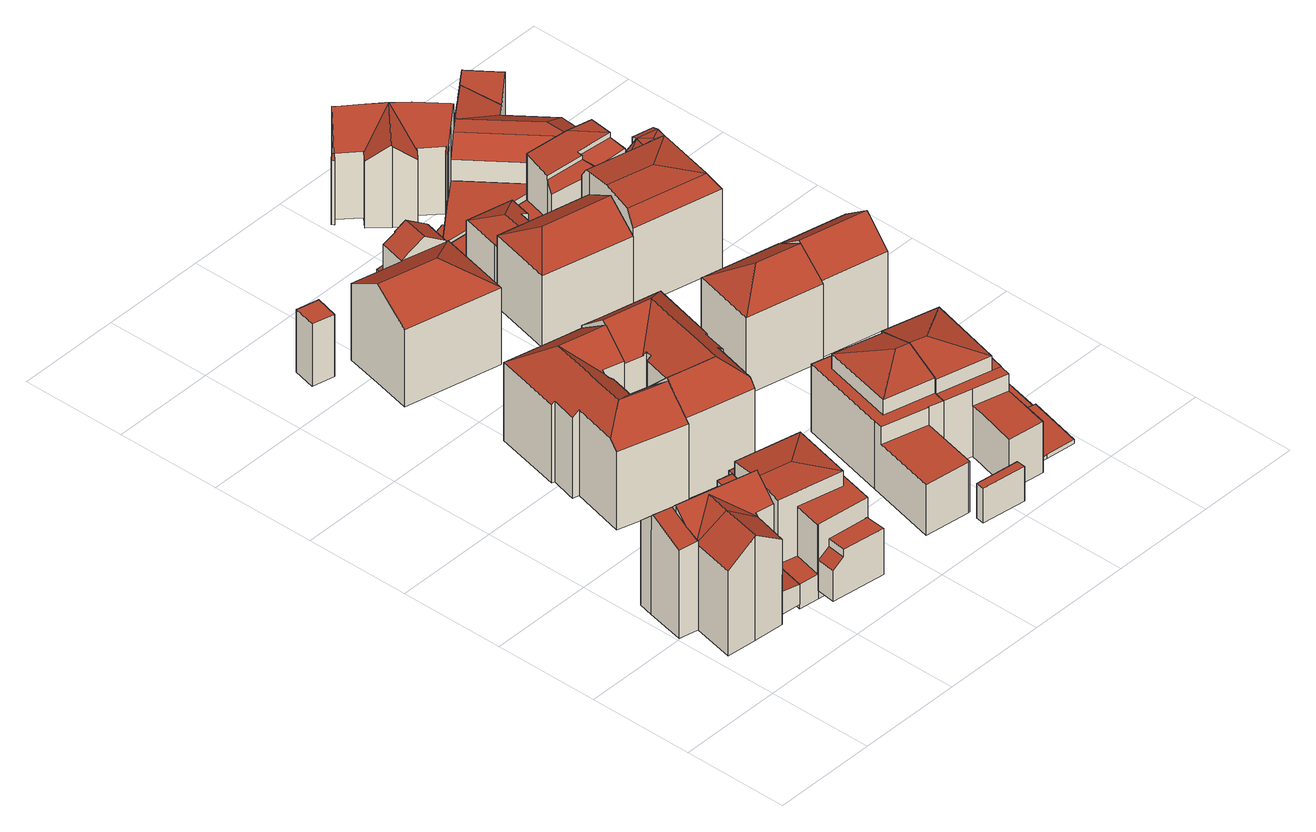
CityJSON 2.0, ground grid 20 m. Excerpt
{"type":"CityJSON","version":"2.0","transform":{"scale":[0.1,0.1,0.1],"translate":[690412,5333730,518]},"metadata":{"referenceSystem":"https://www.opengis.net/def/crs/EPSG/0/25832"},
"CityObjects":{
"building1":{"type":"Building","attributes":{"Gemeindeschluessel":"09162000","HoeheDach":"540.300","HoeheGrund":"518.924","Methode":"2000","NiedrigsteTraufeDesGebaeudes":"532.388","Geometrietyp2DReferenz":"3000","function":"31001_1000","roofType":"3100","measuredHeight":21.38,"storeysAboveGround":4},"geometry":[{"type":"MultiSurface","lod":"2","boundaries":[[[0,1,2,3]],[[4,5,6,7]],[[8,9,3,10,11,12,13]],[[14,15,7,6,16,17,18,19,20,21,22,23,24,25]],[[4,26,27,28,29,10,2,1,5]],[[14,25,30,31,32,33]],[[34,0,3,9]],[[35,32,31,36,37,38]],[[25,24,39,40,41,30]],[[31,30,41,36]],[[16,6,5,1,0,34]],[[17,16,34,9,8]],[[3,2,10]],[[17,8,13,18]],[[18,13,12,19]],[[20,19,12,11,42,43]],[[29,44,10]],[[10,44,42,11]],[[21,20,43,45,46]],[[47,28,48]],[[42,44,29,47,48,45,43]],[[21,46,49,22]],[[23,22,49,50,51]],[[24,23,51,35,38,39]],[[15,26,4,7]],[[15,14,33,27,26]],[[48,50,49,46,45]],[[27,33,32,35,51,50,48,28]],[[29,28,47]],[[37,36,41,40]],[[37,40,39,38]]],"semantics":{"surfaces":[{"type":"RoofSurface"},{"type":"WallSurface"},{"type":"GroundSurface"}],"values":[0,1,0,2,0,1,0,1,1,0,1,1,0,1,1,1,1,1,1,1,0,1,1,1,1,1,0,0,1,1,0]}}]},
"building2":{"type":"Building","attributes":{"Gemeindeschluessel":"09162000","HoeheDach":"525.639","HoeheGrund":"520.936","Methode":"1000","NiedrigsteTraufeDesGebaeudes":"524.961","Geometrietyp2DReferenz":"3000","function":"31001_2000","roofType":"2100","measuredHeight":4.7},"geometry":[{"type":"MultiSurface","lod":"2","boundaries":[[[52,53,54,55]],[[56,57,55,54,58,59]],[[60,61,59,58,54,53]],[[62,63,61,60,53,52]],[[57,62,52,55]],[[57,56,59,61,63,62]]],"semantics":{"surfaces":[{"type":"WallSurface"},{"type":"GroundSurface"},{"type":"RoofSurface"}],"values":[0,1,0,2,0,0]}}]},
"building3":{"type":"Building","attributes":{"Gemeindeschluessel":"09162000","HoeheDach":"531.000","HoeheGrund":"521.691","Methode":"2000","NiedrigsteTraufeDesGebaeudes":"527.905","Geometrietyp2DReferenz":"3000","function":"31001_2000","roofType":"1000","measuredHeight":9.31},"geometry":[{"type":"MultiSurface","lod":"2","boundaries":[[[64,65,66,67,68]],[[69,70,71,72,73,74]],[[74,75,76,69]],[[72,68,67,73]],[[69,76,77,65,64,70]],[[64,68,72,71,70]],[[73,67,66,78,75,74]],[[78,66,65,77]],[[78,77,76,75]]],"semantics":{"surfaces":[{"type":"RoofSurface"},{"type":"GroundSurface"},{"type":"WallSurface"}],"values":[0,1,2,2,2,2,2,2,0]}}]},
"building4":{"type":"Building","attributes":{"Gemeindeschluessel":"09162000","HoeheDach":"525.547","HoeheGrund":"519.861","Methode":"1000","NiedrigsteTraufeDesGebaeudes":"524.796","Geometrietyp2DReferenz":"3000","function":"31001_2000","roofType":"1000","measuredHeight":5.69},"geometry":[{"type":"MultiSurface","lod":"2","boundaries":[[[79,80,81,82,83,84]],[[85,86,87,88,82,81]],[[89,90,87,86,91,92]],[[93,92,91,86,85,81,80,79]],[[90,89,94,84,83,82,88,87]],[[89,92,93,94]],[[94,93,79,84]]],"semantics":{"surfaces":[{"type":"WallSurface"},{"type":"RoofSurface"},{"type":"GroundSurface"}],"values":[0,0,0,1,2,0,0]}}]},
"building5":{"type":"Building","attributes":{"Gemeindeschluessel":"09162000","HoeheDach":"538.820","HoeheGrund":"520.033","Methode":"2000","NiedrigsteTraufeDesGebaeudes":"525.040","Geometrietyp2DReferenz":"3000","function":"31001_2000","roofType":"3200","measuredHeight":18.79},"geometry":[{"type":"MultiSurface","lod":"2","boundaries":[[[95,96,97,98]],[[99,100,101,62]],[[102,103,30,95,98,104,105,106,107,108]],[[109,110,111,112,113,114,115]],[[102,115,114,113,103]],[[108,109,115,102]],[[116,97,96,117]],[[111,110,107,106,99,62]],[[118,97,116]],[[99,106,105,100]],[[118,116,117,119]],[[112,30,103,113]],[[107,110,109,108]],[[98,97,118,104]],[[111,62,101,119,117,96,95,30,112]],[[118,119,101,100,105,104]]],"semantics":{"surfaces":[{"type":"WallSurface"},{"type":"RoofSurface"},{"type":"GroundSurface"}],"values":[0,1,1,2,0,0,1,0,1,0,1,0,0,0,0,0]}}]},
"building6":{"type":"Building","attributes":{"Gemeindeschluessel":"09162000","HoeheDach":"524.200","HoeheGrund":"520.200","Methode":"2000","NiedrigsteTraufeDesGebaeudes":"524.200","Geometrietyp2DReferenz":"3000","function":"51009_1610","roofType":"1000","measuredHeight":4},"geometry":[{"type":"MultiSurface","lod":"2","boundaries":[[[120,121,122,123]],[[124,120,123,125]],[[125,126,127,124]],[[127,121,120,124]],[[126,122,121,127]],[[125,123,122,126]]],"semantics":{"surfaces":[{"type":"RoofSurface"},{"type":"WallSurface"},{"type":"GroundSurface"}],"values":[0,1,2,1,1,1]}}]},
"building7":{"type":"Building","attributes":{"Gemeindeschluessel":"09162000","HoeheDach":"542.201","HoeheGrund":"521.370","Methode":"2000","NiedrigsteTraufeDesGebaeudes":"537.184","Geometrietyp2DReferenz":"3000","function":"31001_1000","roofType":"3100","measuredHeight":20.83,"storeysAboveGround":4},"geometry":[{"type":"MultiSurface","lod":"2","boundaries":[[[128,129,130,131,132,133]],[[134,135,136,137,138,139]],[[140,141,142,143,144,145]],[[146,147,148,149]],[[150,151,152,153]],[[154,155,156,157,158,159,160]],[[152,161,162,163,164,165,166,153]],[[167,168,130,129]],[[168,167,169,170,156,155]],[[171,172,145,173]],[[159,174,175,148,147,176,140,177,178,160]],[[160,178,177,140,145,172,163,162,161,152,151,179]],[[180,135,134,139,181,146,149,182,183,184,185,186,170,169,167,129,128,133,187,150,153,166,165,164,171,173,188,189]],[[157,156,170,186,185,158]],[[185,184,183,182,175,174,159,158]],[[164,163,172,171]],[[132,179,151,150,187,133]],[[146,181,139,138,176,147]],[[182,149,148,175]],[[131,130,168,155,154,160,179,132]],[[176,138,137,136,142,141,140]],[[136,135,180,189,143,142]],[[144,143,189,188,173,145]]],"semantics":{"surfaces":[{"type":"WallSurface"},{"type":"RoofSurface"},{"type":"GroundSurface"}],"values":[0,0,1,0,0,1,0,0,0,0,1,1,2,0,0,0,0,0,0,1,1,0,0]}}]},
"building8":{"type":"Building","attributes":{"Gemeindeschluessel":"09162000","HoeheDach":"533.970","HoeheGrund":"521.450","Methode":"2000","NiedrigsteTraufeDesGebaeudes":"533.970","Geometrietyp2DReferenz":"3000","function":"31001_2000","roofType":"1000","measuredHeight":12.52},"geometry":[{"type":"MultiSurface","lod":"2","boundaries":[[[190,191,192,193]],[[193,192,194,195]],[[194,192,191,196]],[[197,196,191,190]],[[195,194,196,197]],[[197,190,193,195]]],"semantics":{"surfaces":[{"type":"WallSurface"},{"type":"RoofSurface"},{"type":"GroundSurface"}],"values":[0,0,1,0,0,2]}}]},
"building9":{"type":"Building","attributes":{"Gemeindeschluessel":"09162000","HoeheDach":"542.820","HoeheGrund":"521.250","Methode":"2000","NiedrigsteTraufeDesGebaeudes":"537.655","Geometrietyp2DReferenz":"3000","function":"31001_9998","roofType":"3100","measuredHeight":21.57},"geometry":[{"type":"MultiSurface","lod":"2","boundaries":[[[198,199,200,201,202,203]],[[204,205,156,206,207,208]],[[209,210,211,212,213,214]],[[215,216,217,218,219,220,221,222]],[[223,224,225,226,200,199]],[[227,216,215,228,204,208]],[[228,215,222,229,230,205,204]],[[229,231,232,224,233,211,210,209,234,235]],[[236,235,237,238,206,156]],[[235,234,239,237]],[[240,241,242,243]],[[230,229,235,236,156,205]],[[244,245,212,211,233,246,198,203]],[[246,233,224,223,199,198]],[[247,248,220,219]],[[243,242,248,247]],[[226,225,249,250,201,200]],[[222,221,220,248,242,241,251,225,224,232,231,229]],[[239,234,209,214]],[[240,252,249,225,251,241]],[[252,240,243,247,219,218,217,216,227,208,207,206,238,237,239,214,213,212,245,244,203,202,201,250,249]]],"semantics":{"surfaces":[{"type":"WallSurface"},{"type":"RoofSurface"},{"type":"GroundSurface"}],"values":[0,0,0,0,1,0,1,1,0,0,0,1,0,1,0,0,0,1,0,0,2]}}]},
"building10":{"type":"Building","attributes":{"Gemeindeschluessel":"09162000","HoeheDach":"541.360","HoeheGrund":"521.310","Methode":"2000","NiedrigsteTraufeDesGebaeudes":"527.677","Geometrietyp2DReferenz":"3000","function":"31001_9998","roofType":"3200","measuredHeight":20.05},"geometry":[{"type":"MultiSurface","lod":"2","boundaries":[[[253,254,255,256,257,258,259,260,261,262,263,264,265,266,267,268]],[[261,269,270,262]],[[271,272,273,274,275,270,269,276]],[[277,278,279,280,267,266,265]],[[281,282,271,276,283]],[[270,275,284,264,263,262]],[[282,272,271]],[[285,286,278,277,284,275]],[[273,255,254,287,288]],[[286,289,290,291,279,278]],[[291,290,292,280,279]],[[264,284,277,265]],[[274,273,288,285,275]],[[288,287,289,286,285]],[[281,258,257,256,272,282]],[[267,280,292,268]],[[254,253,268,292,290,289,287]],[[258,281,283,259]],[[283,276,269,261,260,259]],[[255,273,272,256]]],"semantics":{"surfaces":[{"type":"GroundSurface"},{"type":"WallSurface"},{"type":"RoofSurface"}],"values":[0,1,2,1,2,1,2,2,1,1,2,1,1,2,1,1,1,1,1,1]}}]},
"building11":{"type":"Building","attributes":{"Gemeindeschluessel":"09162000","HoeheDach":"528.420","HoeheGrund":"521.350","Methode":"2000","NiedrigsteTraufeDesGebaeudes":"528.420","Geometrietyp2DReferenz":"3000","function":"31001_2000","roofType":"1000","measuredHeight":7.07},"geometry":[{"type":"MultiSurface","lod":"2","boundaries":[[[293,294,295,296]],[[297,295,294,298]],[[299,298,294,293]],[[296,295,297,300]],[[300,297,298,299]],[[299,293,296,300]]],"semantics":{"surfaces":[{"type":"WallSurface"},{"type":"RoofSurface"},{"type":"GroundSurface"}],"values":[0,1,0,0,0,2]}}]},
"building12":{"type":"Building","attributes":{"Gemeindeschluessel":"09162000","HoeheDach":"540.520","HoeheGrund":"521.312","Methode":"2000","NiedrigsteTraufeDesGebaeudes":"531.548","Geometrietyp2DReferenz":"3000","function":"31001_9998","roofType":"3200","measuredHeight":19.21,"storeysAboveGround":5},"geometry":[{"type":"MultiSurface","lod":"2","boundaries":[[[301,302,303,304]],[[305,306,307,308]],[[309,310,311,312,313,314,315,316,317]],[[312,304,303,313]],[[318,319,306,305,320]],[[318,320,321,322]],[[310,323,324,311]],[[309,317,325,326]],[[327,303,302]],[[306,319,328,329,330,307]],[[331,321,320,305,308,332]],[[329,326,325,330]],[[315,314,327,302]],[[301,316,315,302]],[[319,318,322,328]],[[331,332,324,323]],[[303,327,314,313]],[[307,330,325,317,316,301,304,312,311,324,332,308]],[[309,326,329,328,322,321,331,323,310]]],"semantics":{"surfaces":[{"type":"WallSurface"},{"type":"RoofSurface"},{"type":"GroundSurface"}],"values":[0,0,0,0,1,0,0,0,1,0,0,0,1,0,0,0,1,1,2]}}]},
"building13":{"type":"Building","attributes":{"Gemeindeschluessel":"09162000","HoeheDach":"540.450","HoeheGrund":"521.290","Methode":"2000","NiedrigsteTraufeDesGebaeudes":"531.560","Geometrietyp2DReferenz":"3000","function":"31001_9998","roofType":"3200","measuredHeight":19.16},"geometry":[{"type":"MultiSurface","lod":"2","boundaries":[[[333,334,335,336]],[[337,338,334,339,340]],[[341,342,337,340]],[[343,344,345,346]],[[339,334,333]],[[342,347,338,337]],[[340,339,348,349]],[[326,325,317,309]],[[345,344,350,341,340,349,317,325]],[[351,335,334,338]],[[310,352,353,354]],[[338,347,353,352,351]],[[355,356,357,354,353,347,342,341,350]],[[339,333,336,348]],[[343,358,359,360,355,350,344]],[[361,359,358,362,363,364]],[[363,365,346,345,366,367,364]],[[366,345,325,326]],[[317,349,348,336,335,351,352,310,368,369,370,309]],[[362,358,343,346,365,363]],[[357,356,355,360,359,361,364,367,366,326,309,370,369,368,310,354]]],"semantics":{"surfaces":[{"type":"RoofSurface"},{"type":"WallSurface"},{"type":"GroundSurface"}],"values":[0,1,0,1,0,1,1,1,0,1,1,0,1,0,1,1,1,1,1,0,2]}}]},
"building14":{"type":"Building","attributes":{"Gemeindeschluessel":"09162000","HoeheDach":"539.620","HoeheGrund":"521.184","Methode":"2000","NiedrigsteTraufeDesGebaeudes":"535.565","Geometrietyp2DReferenz":"3000","function":"31001_9998","roofType":"3200","measuredHeight":18.44,"storeysAboveGround":5},"geometry":[{"type":"MultiSurface","lod":"2","boundaries":[[[371,372,373,374]],[[375,376,377,378,379,380,381]],[[376,371,382,377]],[[378,377,382,383]],[[372,375,381,384,373]],[[378,383,385,379]],[[380,386,384,381]],[[371,376,375,372]],[[379,385,386,380]],[[374,373,384,386,385,383,382]],[[374,382,371]]],"semantics":{"surfaces":[{"type":"RoofSurface"},{"type":"GroundSurface"},{"type":"WallSurface"}],"values":[0,1,2,2,2,2,2,2,2,0,0]}}]},
"building15":{"type":"Building","attributes":{"Gemeindeschluessel":"09162000","HoeheDach":"535.158","HoeheGrund":"521.310","Methode":"1000","NiedrigsteTraufeDesGebaeudes":"532.961","Geometrietyp2DReferenz":"3000","function":"31001_9998","roofType":"3200","measuredHeight":13.85,"storeysAboveGround":4},"geometry":[{"type":"MultiSurface","lod":"2","boundaries":[[[387,388,389,390]],[[391,392,388,387]],[[393,394,395,396]],[[397,398,392,391]],[[398,399,393,396,389,388,392]],[[389,396,395,400,401,390]],[[402,394,403,404]],[[400,395,394,402]],[[404,405,406,407,408,397,391,387,390,401,400,402]],[[405,409,410,406]],[[406,410,411,407]],[[404,403,409,405]],[[408,407,411,399,398,397]],[[411,410,409,403,394,393,399]]],"semantics":{"surfaces":[{"type":"WallSurface"},{"type":"RoofSurface"},{"type":"GroundSurface"}],"values":[0,0,1,0,1,0,0,0,2,0,0,0,0,1]}}]},
"building16":{"type":"Building","attributes":{"Gemeindeschluessel":"09162000","HoeheDach":"541.001","HoeheGrund":"521.220","Methode":"1000","NiedrigsteTraufeDesGebaeudes":"536.805","Geometrietyp2DReferenz":"3000","function":"31001_9998","roofType":"3200","measuredHeight":19.78,"storeysAboveGround":5},"geometry":[{"type":"MultiSurface","lod":"2","boundaries":[[[412,413,414,415,416,417,418,419,420]],[[421,422,423]],[[420,424,425,412]],[[421,426,425,424,427,422]],[[428,414,413,412,425,426]],[[415,429,430,416]],[[419,427,424,420]],[[430,429,428,426,421,423]],[[414,428,429,415]],[[416,430,423,417]],[[423,422,427,419,418,417]]],"semantics":{"surfaces":[{"type":"GroundSurface"},{"type":"RoofSurface"},{"type":"WallSurface"}],"values":[0,1,2,1,2,2,2,1,2,2,2]}}]},
"building17":{"type":"Building","attributes":{"Gemeindeschluessel":"09162000","HoeheDach":"524.180","HoeheGrund":"521.417","Methode":"2000","NiedrigsteTraufeDesGebaeudes":"524.180","Geometrietyp2DReferenz":"3000","function":"31001_2000","roofType":"1000","measuredHeight":2.76},"geometry":[{"type":"MultiSurface","lod":"2","boundaries":[[[431,432,433,434]],[[435,436,437,431,434,438,439]],[[438,440,441,439]],[[435,442,443,436]],[[444,437,436,443]],[[434,433,440,438]],[[442,441,440,433,432,444,443]],[[439,441,442,435]],[[437,444,432,431]]],"semantics":{"surfaces":[{"type":"WallSurface"},{"type":"GroundSurface"},{"type":"RoofSurface"}],"values":[0,1,0,0,0,0,2,0,0]}}]},
"building18":{"type":"Building","attributes":{"Gemeindeschluessel":"09162000","HoeheDach":"524.540","HoeheGrund":"523.657","Methode":"2000","NiedrigsteTraufeDesGebaeudes":"523.836","Geometrietyp2DReferenz":"3000","function":"31001_2000","roofType":"1000","measuredHeight":0.883},"geometry":[{"type":"MultiSurface","lod":"2","boundaries":[[[445,446,447,448]],[[445,448,449,450,451,452]],[[448,447,453,454,455,456,457,449]],[[458,459,454,453]],[[455,454,459,460]],[[447,446,461,462,458,453]],[[461,452,451,462]],[[458,462,451,450,463,464,460,459]],[[457,456,464,463]],[[446,445,452,461]],[[463,450,449,457]],[[456,455,460,464]]],"semantics":{"surfaces":[{"type":"WallSurface"},{"type":"RoofSurface"},{"type":"GroundSurface"}],"values":[0,1,0,0,1,2,0,0,1,0,0,0]}}]},
"building19":{"type":"Building","attributes":{"Gemeindeschluessel":"09162000","HoeheDach":"524.620","HoeheGrund":"521.285","Methode":"2000","NiedrigsteTraufeDesGebaeudes":"523.891","Geometrietyp2DReferenz":"3000","function":"31001_2463","roofType":"1000","measuredHeight":3.33,"storeysAboveGround":1},"geometry":[{"type":"MultiSurface","lod":"2","boundaries":[[[465,402,466,467]],[[468,469,470,471]],[[472,473,474,475]],[[476,477,475,474]],[[476,400,478,479,480,477]],[[481,482,483,484]],[[473,472,485,486]],[[466,487,488,484,483,467]],[[488,470,469,489,481,484]],[[466,402,400,476,474,473,486,490,491,492,468,471,487]],[[490,493,494,491]],[[465,467,483,482,495,479,478]],[[478,400,402,465]],[[492,489,469,468]],[[492,491,494,496,495,482,481,489]],[[472,475,477,480,496,494,493,485]],[[471,470,488,487]],[[493,490,486,485]],[[480,479,495,496]]],"semantics":{"surfaces":[{"type":"WallSurface"},{"type":"RoofSurface"},{"type":"GroundSurface"}],"values":[0,0,0,0,0,0,0,0,1,2,0,1,0,0,0,1,0,0,0]}}]},
"building20":{"type":"Building","attributes":{"Gemeindeschluessel":"09162000","HoeheDach":"537.700","HoeheGrund":"521.207","Methode":"2000","NiedrigsteTraufeDesGebaeudes":"534.144","Geometrietyp2DReferenz":"3000","function":"31001_1000","roofType":"2100","measuredHeight":16.49,"storeysAboveGround":5},"geometry":[{"type":"MultiSurface","lod":"2","boundaries":[[[497,498,499,500]],[[501,502,503,504,505,506,507,508,509,510,511,512,513,514,515,516,517,518,519,520,521,522]],[[510,523,524,511]],[[525,526,527,528,529,530,531,532,498,533,534]],[[505,535,536,506]],[[528,527,501,522]],[[526,525,503,502]],[[537,538,499,498,539,540,541,542,543,544,524,523]],[[515,541,540,516]],[[507,506,536,497,500]],[[517,539,498,532,518]],[[519,531,530,520]],[[497,536,535,533,498]],[[501,527,526,502]],[[538,537,509,508]],[[512,544,543,513]],[[520,530,529,521]],[[537,523,510,509]],[[514,542,541,515]],[[540,539,517,516]],[[513,543,542,514]],[[521,529,528,522]],[[532,531,519,518]],[[524,544,512,511]],[[525,534,504,503]],[[499,538,508,507,500]],[[535,505,504,534,533]]],"semantics":{"surfaces":[{"type":"RoofSurface"},{"type":"GroundSurface"},{"type":"WallSurface"}],"values":[0,1,2,0,2,2,2,0,2,2,2,2,0,2,2,2,2,2,2,2,2,2,2,2,2,2,2]}}]},
"building21":{"type":"Building","attributes":{"Gemeindeschluessel":"09162000","HoeheDach":"525.310","HoeheGrund":"521.321","Methode":"2000","NiedrigsteTraufeDesGebaeudes":"525.310","Geometrietyp2DReferenz":"3000","function":"31001_2000","roofType":"1000","measuredHeight":3.99,"storeysAboveGround":1},"geometry":[{"type":"MultiSurface","lod":"2","boundaries":[[[545,546,547,548,549,550,551,492,491]],[[547,552,553,548]],[[551,554,555,492]],[[548,553,556,549]],[[491,557,558,545]],[[545,558,559,546]],[[549,556,560,550]],[[557,555,554,560,556,553,552,559,558]],[[550,560,554,551]],[[492,555,557,491]],[[546,559,552,547]]],"semantics":{"surfaces":[{"type":"GroundSurface"},{"type":"WallSurface"},{"type":"RoofSurface"}],"values":[0,1,1,1,1,1,1,2,1,1,1]}}]},
"building22":{"type":"Building","attributes":{"Gemeindeschluessel":"09162000","HoeheDach":"541.289","HoeheGrund":"521.217","Methode":"2000","NiedrigsteTraufeDesGebaeudes":"536.753","Geometrietyp2DReferenz":"3000","function":"31001_9998","roofType":"3100","measuredHeight":20.07,"storeysAboveGround":5},"geometry":[{"type":"MultiSurface","lod":"2","boundaries":[[[420,561,562,563]],[[563,562,564,565,566]],[[567,565,564,568,569,428,570]],[[566,565,567,571]],[[564,562,561,568]],[[414,428,569,412]],[[412,569,568,561,420]],[[571,567,570,415]],[[415,570,428,414]],[[412,420,563,566,571,415,414]]],"semantics":{"surfaces":[{"type":"WallSurface"},{"type":"RoofSurface"},{"type":"GroundSurface"}],"values":[0,0,1,0,1,0,0,0,0,2]}}]},
"building23":{"type":"Building","attributes":{"Gemeindeschluessel":"09162000","HoeheDach":"540.973","HoeheGrund":"521.106","Methode":"2000","NiedrigsteTraufeDesGebaeudes":"537.148","Geometrietyp2DReferenz":"3000","function":"31001_1000","roofType":"3200","measuredHeight":19.87,"storeysAboveGround":4},"geometry":[{"type":"MultiSurface","lod":"2","boundaries":[[[572,573,574]],[[575,576,577]],[[572,578,579,580,581,573]],[[574,582,583,572]],[[577,576,584,583]],[[585,586,579,578,587]],[[588,589,590,591,592]],[[586,593,594,595,580,579]],[[596,597,585,587]],[[598,599,594,593]],[[586,585,597,600,588,592,601,598,593]],[[582,577,583]],[[573,577,582,574]],[[597,596,602,603,604,605,600]],[[606,573,581]],[[588,600,605,607,584,576,575,589]],[[583,604,603]],[[590,589,575,577]],[[583,607,605,604]],[[583,584,607]],[[592,591,608,601]],[[591,590,577,573,606,599,608]],[[572,583,603,602]],[[606,581,580,595]],[[601,608,599,598]],[[599,606,595,594]],[[596,587,578,572,602]]],"semantics":{"surfaces":[{"type":"WallSurface"},{"type":"RoofSurface"},{"type":"GroundSurface"}],"values":[0,0,1,1,1,0,0,0,0,0,2,1,1,0,1,0,1,1,1,0,0,1,1,1,0,1,1]}}]},
"building24":{"type":"Building","attributes":{"Gemeindeschluessel":"09162000","HoeheDach":"533.512","HoeheGrund":"521.014","Methode":"2000","NiedrigsteTraufeDesGebaeudes":"529.362","Geometrietyp2DReferenz":"3000","function":"31001_1000","roofType":"1000","measuredHeight":12.5,"storeysAboveGround":2},"geometry":[{"type":"MultiSurface","lod":"2","boundaries":[[[609,610,611,612]],[[613,614,615,616]],[[617,618,609,619,620]],[[621,622,623,624,625,626,627]],[[628,629,627,626]],[[625,624,630,631]],[[619,609,612,613]],[[610,630,624,623,611]],[[612,632,614,613]],[[618,617,633,634,628,626,625,631]],[[617,620,635,633]],[[618,631,630,610,609]],[[621,627,629,615,614,632,636]],[[623,622,636,611]],[[628,634,616,615,629]],[[636,622,621]],[[611,636,632,612]],[[620,619,613,616,635]],[[633,635,616,634]]],"semantics":{"surfaces":[{"type":"RoofSurface"},{"type":"WallSurface"},{"type":"GroundSurface"}],"values":[0,1,1,1,1,1,0,0,1,2,1,1,0,1,1,0,1,0,1]}}]},
"building25":{"type":"Building","attributes":{"Gemeindeschluessel":"09162000","HoeheDach":"533.282","HoeheGrund":"520.953","Methode":"2000","NiedrigsteTraufeDesGebaeudes":"524.578","Geometrietyp2DReferenz":"3000","function":"31001_1000","roofType":"3100","measuredHeight":12.33,"storeysAboveGround":2},"geometry":[{"type":"MultiSurface","lod":"2","boundaries":[[[637,638,639,640,641]],[[642,643,644,645]],[[646,647,648,649]],[[650,651,652,653]],[[654,655,656]],[[657,658,659,660,661,642,645,662,646,649,663,664,665,666,667,668]],[[669,652,651,670,671]],[[672,663,649,648,656]],[[645,644,673,662]],[[664,674,675,665]],[[637,657,668,638]],[[670,676,677,671]],[[672,656,655,678,677,676]],[[666,679,680,667]],[[659,658,641,640,681]],[[655,654,682,660,659,681,683,678]],[[677,678,683]],[[665,675,679,666]],[[661,684,643,642]],[[662,673,647,646]],[[677,683,681,640,639,669,671]],[[657,637,641,658]],[[667,680,653,652,669,639,638,668]],[[680,679,675,674,650,653]],[[670,651,650,674,664,663,672,676]],[[656,648,647,673,644,643,684,682,654]],[[660,682,684,661]]],"semantics":{"surfaces":[{"type":"RoofSurface"},{"type":"WallSurface"},{"type":"GroundSurface"}],"values":[0,1,1,1,1,2,0,1,1,1,1,0,0,1,1,1,1,1,1,1,0,1,1,0,1,0,1]}}]}
},
"vertices":[
[158,172,180],[158,173,180],[112,235,220],[100,186,220],[194,171,185],[159,178,184],[159,178,9],[194,171,9],[82,110,219],[83,110,220],[42,200,179],[41,194,179],[41,194,180],[24,115,180],[214,255,9],[204,214,9],[140,105,9],[82,110,9],[24,115,9],[41,194,9],[5,202,9],[21,275,9],[28,304,9],[154,273,9],[160,297,9],[221,283,9],[204,214,221],[205,216,223],[54,253,223],[47,223,198],[221,283,170],[215,259,170],[215,259,179],[214,255,183],[140,105,181],[154,274,179],[187,266,170],[187,266,144],[154,274,144],[160,297,144],[193,289,144],[193,289,170],[41,194,189],[5,202,188],[42,200,191],[21,272,212],[21,275,209],[54,253,208],[57,263,212],[28,304,180],[64,295,180],[154,273,180],
[140,105,76],[159,178,76],[159,178,29],[140,105,29],[181,118,29],[177,101,29],[160,178,29],[193,171,29],[160,178,76],[193,171,70],[177,101,70],[181,118,70],
[319,84,130],[238,94,130],[233,58,130],[315,46,130],[318,81,130],[216,96,37],[319,84,37],[319,83,37],[318,81,37],[315,46,37],[211,60,37],[211,60,99],[216,96,99],[238,94,115],[233,58,115],
[160,297,68],[175,358,68],[176,359,68],[176,359,19],[175,358,19],[160,297,19],[190,355,70],[234,341,75],[234,341,19],[190,355,19],[223,292,19],[226,304,19],[226,304,75],[223,292,75],[221,283,75],[221,283,19],
[219,276,170],[219,276,200],[343,248,200],[343,248,170],[215,96,70],[228,151,70],[191,160,70],[360,260,170],[223,292,170],[315,132,170],[228,151,170],[215,96,170],[216,96,170],[319,84,170],[319,84,20],[216,96,20],[177,101,20],[221,283,20],[223,292,20],[267,282,20],[360,260,20],[271,203,208],[205,218,208],[315,132,200],[191,160,200],
[267,282,62],[278,331,62],[234,341,62],[223,292,62],[267,282,22],[223,292,22],[234,341,22],[278,331,22],
[217,408,34],[248,399,34],[248,399,192],[217,408,192],[120,437,192],[120,437,34],[257,578,34],[288,571,34],[288,571,203],[257,578,204],[248,581,204],[248,581,34],[211,642,242],[269,628,242],[300,621,242],[316,686,192],[284,693,192],[169,720,192],[244,566,34],[244,566,200],[253,563,192],[253,563,34],[145,539,34],[145,539,207],[133,542,197],[133,542,34],[230,463,242],[261,454,242],[272,504,197],[241,511,199],[237,512,199],[239,517,194],[173,480,242],[135,551,197],[145,588,197],[145,590,197],[145,590,34],[145,588,34],[135,551,34],[250,408,34],[250,408,200],[261,454,34],[272,504,34],[140,592,34],[140,592,192],[169,720,34],[241,519,194],[244,526,192],[246,576,200],[196,576,242],[186,536,242],[124,453,207],[300,621,34],[246,576,34],[244,526,34],[241,519,34],[239,517,34],[237,512,34],[241,511,34],[124,453,34],[284,693,34],[316,686,34],
[80,1079,34],[80,1079,160],[122,1069,160],[122,1069,34],[111,1026,160],[111,1026,34],[69,1036,160],[69,1036,34],
[288,571,197],[302,628,248],[316,686,197],[316,686,32],[302,628,32],[288,571,32],[250,408,197],[261,456,248],[272,504,32],[261,456,32],[250,408,32],[326,548,203],[329,560,203],[329,561,203],[329,561,32],[329,560,32],[326,548,32],[380,377,197],[380,377,32],[384,390,32],[403,473,32],[404,479,32],[404,479,212],[403,473,212],[384,390,211],[335,620,248],[392,607,248],[463,651,197],[349,678,197],[283,400,32],[283,400,197],[351,434,248],[294,448,248],[363,483,248],[378,549,248],[322,563,197],[319,550,197],[306,496,197],[305,496,197],[306,496,32],[305,496,32],[319,550,32],[432,524,32],[432,524,197],[427,525,201],[427,525,32],[321,563,32],[322,563,32],[321,563,197],[416,476,32],[416,476,201],[463,651,32],[349,678,32],[435,536,197],[435,536,32],
[349,1044,33],[349,1041,33],[338,994,33],[343,993,33],[310,853,33],[310,851,33],[129,894,33],[145,965,33],[161,1035,33],[255,1013,33],[255,1014,33],[266,1062,33],[289,1056,33],[289,1058,33],[298,1104,33],[358,1099,33],[161,1035,188],[255,1013,188],[256,938,234],[343,993,188],[338,994,188],[299,1003,188],[255,1014,188],[145,965,234],[289,1056,204],[289,1058,204],[289,1058,97],[298,1104,97],[310,851,188],[310,853,189],[129,894,188],[266,1062,189],[299,1003,217],[310,1053,217],[349,1041,191],[338,994,191],[349,1044,191],[349,1044,102],[310,1053,99],[358,1099,102],
[521,34,34],[521,34,104],[605,23,104],[605,23,34],[603,6,104],[519,18,104],[519,18,34],[603,6,34],
[490,204,170],[490,204,200],[523,342,200],[523,342,170],[465,186,135],[552,163,135],[552,163,170],[465,186,170],[584,174,33],[624,345,33],[624,345,170],[618,317,170],[618,317,200],[602,248,225],[586,180,200],[586,180,170],[584,174,170],[523,53,135],[526,53,135],[436,65,135],[436,65,33],[523,53,33],[510,374,33],[510,374,170],[580,156,170],[580,156,33],[575,255,225],[526,53,33],[552,164,33],[552,164,170],[469,203,33],[469,203,170],
[634,241,224],[724,295,199],[619,322,199],[602,250,224],[724,295,170],[724,295,171],[688,151,199],[688,151,170],[705,147,170],[741,291,170],[699,125,136],[699,125,170],[633,142,170],[633,142,136],[741,291,171],[585,177,199],[585,177,170],[704,144,170],[619,322,171],[624,345,171],[746,313,171],[746,313,33],[704,144,33],[705,147,33],[741,291,33],[677,33,136],[677,33,33],[699,125,33],[608,42,33],[608,42,136],[607,42,136],[607,42,33],[627,117,136],[633,142,33],[627,117,33],[619,322,33],[602,250,33],[585,177,33],
[386,832,177],[556,792,176],[572,854,216],[442,883,216],[556,792,32],[386,832,32],[414,953,32],[454,944,32],[468,941,32],[489,936,32],[588,914,32],[414,953,177],[454,944,177],[588,914,177],[468,941,177],[489,936,177],
[417,954,33],[417,954,151],[419,962,151],[419,962,33],[414,953,33],[414,953,150],[467,983,172],[522,1017,150],[435,1037,150],[435,1034,151],[454,944,33],[454,944,169],[458,943,172],[435,1037,33],[435,1034,33],[522,1017,33],[512,975,150],[512,975,33],[499,978,33],[489,936,33],[468,941,33],[458,943,33],[499,978,156],[489,936,156],[468,941,167],
[670,541,32],[670,539,32],[669,536,32],[658,487,32],[656,479,32],[511,513,32],[539,632,32],[539,633,32],[684,598,32],[585,559,230],[539,632,189],[511,513,188],[684,598,189],[670,541,229],[670,539,230],[539,633,188],[669,536,228],[658,487,194],[656,479,188],
[486,1127,34],[486,1127,62],[443,1094,62],[443,1094,34],[411,1110,34],[412,1114,34],[483,1131,34],[444,1087,34],[407,1090,34],[444,1087,62],[407,1090,62],[411,1110,62],[412,1114,62],[483,1131,62],
[686,32,65],[686,32,57],[742,25,57],[742,25,65],[768,130,65],[704,145,65],[704,144,65],[677,33,65],[808,298,57],[808,298,61],[795,246,61],[795,246,58],[768,130,58],[747,313,57],[747,313,61],[733,260,61],[677,33,57],[704,144,57],[704,145,58],[733,260,58],
[522,1017,66],[525,1031,33],[525,1031,66],[607,1020,33],[607,1020,59],[555,1032,59],[555,1032,33],[405,1086,61],[405,1086,33],[406,1085,33],[406,1085,61],[396,1045,33],[396,1045,60],[435,1037,66],[433,1037,66],[433,1037,60],[538,1080,61],[538,1080,66],[526,1031,66],[526,1031,59],[406,1090,61],[406,1090,33],[553,1025,33],[553,1025,59],[620,1074,61],[407,1090,33],[444,1087,33],[620,1074,33],[407,1090,61],[444,1087,61],[445,1087,66],[445,1087,61],
[453,1212,197],[531,1287,197],[440,1258,166],[423,1241,167],[528,1159,32],[526,1162,32],[535,1169,32],[501,1201,32],[484,1183,32],[454,1210,32],[423,1241,32],[441,1259,32],[407,1291,32],[398,1282,32],[395,1287,32],[404,1294,32],[406,1292,32],[465,1349,32],[470,1344,32],[497,1320,32],[527,1291,32],[556,1261,32],[596,1214,32],[599,1210,32],[565,1186,32],[538,1166,32],[398,1282,161],[395,1287,162],[535,1169,169],[526,1162,164],[528,1159,164],[538,1166,169],[565,1186,180],[599,1210,195],[596,1214,195],[556,1261,197],[499,1198,167],[501,1201,168],[484,1183,166],[454,1210,195],[407,1291,166],[441,1259,167],[527,1291,197],[497,1320,196],[470,1344,195],[465,1349,195],[406,1292,166],[404,1294,166],
[443,1094,33],[486,1127,33],[528,1159,33],[538,1166,33],[565,1186,33],[644,1085,33],[642,1072,33],[528,1159,73],[538,1166,73],[642,1072,73],[620,1074,73],[565,1186,73],[444,1087,73],[443,1094,73],[486,1127,73],[644,1085,73],
[684,598,188],[811,570,188],[811,570,32],[798,514,233],[798,513,232],[798,513,32],[785,458,188],[671,543,233],[670,541,231],[658,487,188],[785,458,32],
[697,897,221],[737,888,221],[717,892,223],[744,918,192],[744,918,217],[742,906,221],[590,922,221],[588,914,222],[575,865,230],[663,845,230],[718,894,223],[702,915,221],[704,926,217],[592,933,31],[588,914,31],[592,933,204],[756,915,31],[756,915,191],[755,911,201],[741,853,201],[741,853,31],[556,792,31],[556,792,193],[561,809,221],[688,911,203],[688,911,31],[723,753,31],[723,753,193],[692,929,31],[746,852,31],[689,916,196],[689,918,196],[692,928,195],[692,929,194],[710,774,221],[704,926,194],[746,852,193],
[706,1002,114],[767,998,117],[753,1017,138],[683,1024,138],[682,1013,138],[682,1013,146],[607,1020,146],[607,1020,138],[703,994,30],[706,1002,30],[703,995,115],[703,994,114],[705,1066,155],[758,1060,148],[758,1060,138],[775,1059,114],[775,1059,30],[642,1072,30],[642,1072,155],[620,1074,30],[620,1074,155],[769,998,114],[769,998,30],[683,1024,147],[604,1007,30],[607,1020,30],[604,1007,117],[753,1017,148],
[644,1085,115],[642,1072,106],[701,1066,145],[591,1205,145],[565,1186,116],[746,1325,29],[746,1325,114],[747,1324,114],[747,1324,29],[787,1271,29],[787,1271,114],[788,1270,114],[788,1270,29],[762,1126,74],[762,1126,114],[757,1060,114],[757,1060,74],[681,1270,114],[681,1270,152],[722,1219,114],[644,1085,29],[565,1186,29],[599,1210,29],[692,1278,29],[688,1281,29],[747,1323,29],[701,1203,29],[762,1126,29],[814,1121,29],[806,1056,29],[775,1059,29],[642,1072,29],[707,1065,146],[762,1127,114],[704,1107,150],[701,1203,114],[747,1323,114],[762,1126,73],[814,1121,66],[702,1203,114],[616,1218,150],[614,1221,153],[806,1056,66],[775,1059,71],[599,1210,147],[692,1278,114],[614,1221,150],[688,1281,114]
]}
